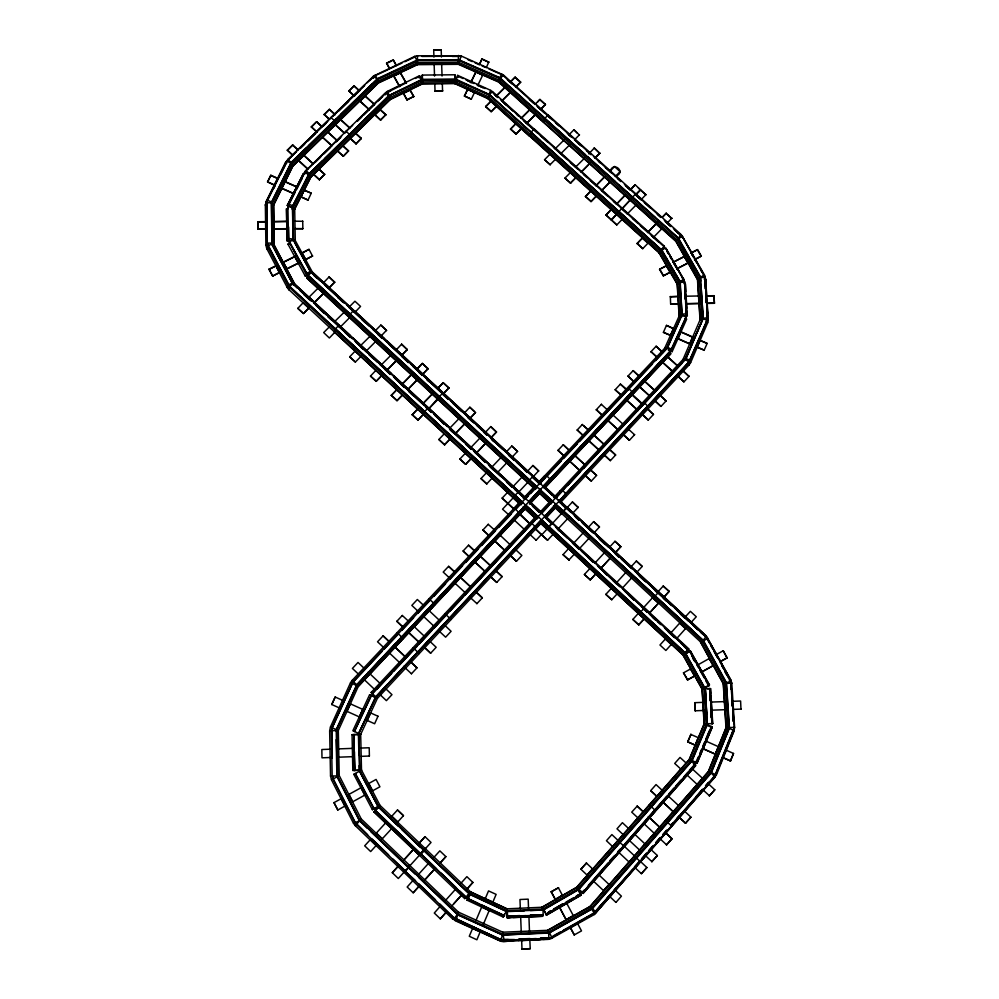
<?xml version="1.0" encoding="UTF-8"?>
<svg xmlns="http://www.w3.org/2000/svg" width="999" height="999" viewBox="0 0 999 999"><rect width="100%" height="100%" fill="white"/><g stroke="black" fill="none" stroke-linecap="round" stroke-linejoin="round"><path stroke-width="1.5" d="M322.44 160.876L309.066 173.938L389.011 95.517L385.714 92.52L304.907 171.528L310.814 177.26L294.755 209.003L292.02 209.053M389.46 95.892L387.312 91.396L419.543 75.724L421.653 80.207L389.335 95.667L420.129 80.669M309.066 173.938L310.814 177.26L390.272 99.563L389.335 95.667M388.861 67.47L386.588 63.087L393.244 59.878L396.278 65.622M402.347 395.192L397.003 400.674L391.308 395.392L396.703 389.697M397.003 400.674L402.397 394.98M407.08 99.987L403.534 93.319L410.202 90.097L413.761 96.428L407.08 99.987L402.522 91.858M407.242 349.638L401.598 344.218L407.242 349.638L401.885 355.107M390.272 99.563L422.365 83.916L422.427 79.783L454.97 79.733L422.427 79.783M414.81 57.318L414.722 56.381L417.432 55.769L461.188 55.994L503.359 74.925L548.089 115.16M417.395 56.481L417.432 55.769L417.532 60.727L376.948 79.72L291.196 163.112L271.603 202.56L271.99 243.594L271.303 202.735L266.646 202.797L267.32 243.669L288.798 285.302L288.636 286.725L335.464 330.607L335.452 329.233M378.246 83.129L417.482 64.673L417.52 60.477L459.39 60.315L499.8 78.109L498.626 82.068L676.036 241.059L697.677 279.345L700.199 319.543L682.966 359.578L685.876 359.066L703.171 317.844L700.399 276.76L678.321 237.899L500.174 78.646L459.29 60.539L417.52 60.477L377.285 79.171L378.246 83.129L292.807 166.284L273.626 205.157L274.188 245.317L294.68 284.216L350.374 335.676M552.072 523.101L292.645 282.892L288.449 284.927L290.022 286.9L288.936 289.922L287.237 287.512L288.636 286.725L268.144 247.752L267.595 243.669M418.581 77.235L419.343 77.972L419.543 75.724M422.29 75.762L422.327 75.075L454.882 74.775L454.97 79.733M422.427 80.032L422.327 75.075M433.703 50.012L441.196 49.95L433.703 50.012L433.941 57.055M403.571 627.722L396.815 621.278L402.659 626.785M435.04 91.221L442.594 90.834L435.04 91.221L434.79 83.654M534.378 488.686L306.855 278.172L307.817 275.299L350.424 314.335M423.251 414.548L417.907 420.067L412.2 414.772L417.594 409.053M681.568 317.133L679.095 316.009L677.172 284.166L659.028 252.834L660.277 251.348L530.531 134.353L529.333 136.101L487.749 98.589L454.795 83.616L454.957 79.483M422.302 76.011L422.365 83.916L454.795 83.616L456.131 80.919M397.115 632.667L403.309 638.498M417.008 369.081L422.377 363.411L428.047 368.656L421.615 375.424M417.907 420.067L423.301 414.348L424.7 411.551L427.934 408.204L427.922 409.315L428.983 408.479L442.594 393.082L442.532 394.243L448.214 399.5M454.882 74.775L454.795 83.616M455.744 79.895L488.911 94.68L455.744 79.895L457.704 75.375L490.771 90.397L490.484 92.595L491.033 91.833L488.399 97.24M310.14 273.701L305.282 276.136L306.618 275.037L289.223 241.858L306.818 273.576L289.111 241.321L293.269 239.261L310.639 271.129L310.477 271.753L293.269 239.261M498.626 82.068L458.354 64.323L458.441 55.432L458.379 56.144L421.953 56.444M458.154 76.473L457.53 77.622L457.704 75.375M372.465 693.543L685.626 359.016L703.109 318.294L700.012 319.805L697.477 279.633L675.861 241.371L498.688 81.668L458.391 63.911L417.507 64.261L416.808 60.19L414.722 56.381L373.626 76.024L287.774 159.44L267.257 200.125L266.895 204.795L265.347 204.945L265.884 245.13L267.432 244.992M461.113 56.706L461.188 55.994L458.391 63.911M402.335 615.484L408.179 620.916M474.562 92.345L471.316 99.188L464.435 96.154L467.52 89.423L474.4 92.457M471.316 99.188L464.473 95.842M483.354 59.815L488.823 62.225L482.03 58.879L479.383 64.685M306.618 275.037L306.818 273.576M466.371 897.889L465.921 897.427C460.814 902.771 474.45 887.549 469.58 893.331L466.371 897.889L421.041 854.033L436.551 868.868M437.837 388.336L443.206 382.654L448.901 387.912L443.531 393.606M378.721 807.03L423.913 850.311L378.721 807.03L374.051 811.937L419.081 855.007L420.679 853.708L375.512 810.514L420.517 854.058L375.312 810.726M496.59 106.269L491.146 111.701L485.626 106.718L490.796 101.336M487.749 98.589L488.911 94.68M355.169 311.825L312.575 272.49L295.217 240.459L293.619 240.372L292.894 239.048L292.545 206.606L287.887 206.668L288.062 208.654L286.501 208.791L287 240.584L288.561 240.447L288.773 239.111L288.574 226.973M488.798 94.905L490.771 90.397M542.744 142.857L661.301 249.738L489.373 94.53L492.445 91.483L534.203 129.121M378.334 806.618L359.752 771.116L378.334 806.618L373.963 809.053L355.294 773.538L353.821 774.35L372.365 809.689L374.238 808.828L355.294 773.538M708.291 771.615L711.425 772.614L729.432 727.559L726.398 682.554L703.558 640.796L563.586 511.226L561.663 513.461L700.711 642.057L723.438 683.653L726.211 727.684L729.183 728.521L729.332 727.572L725.986 727.697L708.291 771.615L590.009 906.468L547.802 930.181L549.438 932.891L591.908 909.015L549.3 932.629L502.547 935.014L457.392 914.547L418.556 877.334M730.257 683.403L731.792 683.353L730.494 679.72L706.018 635.963L567.27 507.455L706.231 635.888L730.719 679.67L731.792 683.353L734.602 727.372L734.003 731.168L716.333 775.137L594.305 914.522L714.635 777.534L733.766 731.168L734.377 727.384L730.531 680.294L707.692 638.561L566.77 507.817L552.734 523.064L688.673 648.726L687.674 649.887L684.265 646.728M492.445 91.483L492.157 92.345M493.156 93.219L498.126 97.39M491.146 111.701L496.303 106.306M438.873 439.51L444.592 444.817L438.873 439.51L444.268 433.778M707.829 316.558L707.442 323.089L708.229 319.38L705.656 279.196L704.37 274.762L681.33 234.753L548.139 114.96L545.042 118.219L499.812 77.647L458.603 59.678L416.808 60.19L377.397 78.696L291.096 162.5L271.353 202.46L272.09 204.071L272.677 245.567L293.494 284.927L294.618 283.928L274.113 245.005L273.551 204.82L292.744 165.921L378.234 82.717L417.507 64.261M503.059 75.787L503.359 74.925L500.174 78.646L678.009 238.424L700.074 277.26L702.846 318.294L707.729 317.757L705.157 277.422L700.624 277.497L700.761 281.094M293.119 239.922L293.793 241.046L295.279 240.771L294.693 208.679L310.764 176.898L390.272 99.163L422.39 83.516L454.845 83.217L455.856 79.67M510.714 81.793L515.147 77.135L520.641 82.08L516.221 86.738M522.539 127.597L516.008 134.141L510.477 129.146L515.634 123.739M367.644 834.777L355.294 822.427L333.254 778.92L332.542 776.048L330.532 776.023L329.658 730.843L330.444 726.997L350.449 682.879L352.06 680.481L353.509 681.78L381.88 651.61M329.695 730.856L331.306 730.781L331.943 727.672L353.259 681.518L356.83 684.939L336.213 730.556L337.337 776.735L337.187 775.873L332.18 776.098L331.293 730.731L336.276 730.569L336.451 729.732L331.918 727.709L351.998 683.403L356.481 685.464L336.188 729.607L338.349 730.531M332.18 757.929L332.242 727.846L352.297 683.578L350.474 682.916M374.051 811.937L379.058 806.455M516.008 134.141L521.166 128.734M286.9 160.552L266.196 201.873L265.422 205.282L266.121 201.536L285.364 162.662L295.716 151.985M273.626 205.157L271.94 204.72L271.478 201.985L267.257 200.125M537.687 101.91L539.935 99.413L545.454 104.383L541.021 109.053M534.053 129.758L534.253 128.921L664.435 246.241L663.548 247.914L664.347 247.265L659.028 252.834L529.383 135.901M372.365 809.689L377.497 806.792M470.167 418.206L475.536 412.5L469.817 407.23L474.35 411.613M459.89 459.003L465.634 464.335L459.89 459.003L466.271 452.335M547.927 115.809L548.139 114.96M668.343 350.125L672.227 351.573L670.866 350.824L671.191 349.6L686.238 316.72L682.042 314.81L667.457 347.902L666.296 348.738L664.797 348.176L538.174 482.717M413.074 647.702L419.293 653.496M683.878 283.666L684.777 281.98L679.919 282.542L682.13 314.485L679.095 316.009L687.312 315.584L685.351 283.741L685.639 291.608M544.567 159.69L550.124 164.698L544.567 159.69L549.987 154.196M685.676 317.058L685.326 318.369L686.688 319.118L672.052 351.81M620.854 394.967L615.147 389.747L620.404 384.103L627.497 390.097C628.771 387.45 633.141 391.758 631.231 393.494L643.131 404.358C644.467 401.823 648.875 406.069 646.865 407.767L653.421 414.523L646.565 408.266M428.983 598.801L435.189 604.507M454.845 83.217L487.812 98.189L489.448 95.03L661.126 249.925M687.312 315.584L685.838 315.522L685.789 308.329M543.144 487.225L670.341 351.348L543.419 486.401M500.349 78.471L498.688 81.668M579.408 135.027L573.95 129.745L577.185 133.029M564.959 178.097L570.541 183.129L564.959 178.097L570.379 172.59M496.466 432.043L490.784 426.598L496.466 432.043L491.146 437.612M403.521 666.333L411.451 673.763M449.026 577.509L443.206 572.065L448.651 566.296L454.47 571.728M599.762 153.334L594.305 148.039L599.762 153.334L595.429 157.742M480.969 478.558L486.725 483.903L480.969 478.558L487.337 471.853M359.628 820.903L361.238 818.968L339.273 775.661L337.138 776.835L359.19 820.316L367.357 828.308M468.356 893.094L424.038 850.723L425.424 848.738M423.676 850.411L425.062 848.426L420.055 853.833M487.812 98.189L529.42 135.727L531.218 132.455L540.434 140.772M596.415 196.066L591.008 201.611L585.426 196.566L590.584 191.109M355.032 822.564L356.356 824.5L359.827 820.691L354.995 822.664L332.967 779.058L332.192 775.973M359.44 820.179L337.4 776.698L331.481 779.844L353.446 823.226L355.182 825.574L356.593 824.187M585.402 154.758L545.104 118.494L544.343 120.617L499.338 80.22L459.028 62.462L417.47 62.662L377.11 81.556L291.596 164.76L272.09 204.071L273.551 204.82M683.403 279.857L683.029 280.856L684.303 280.269L666.133 248.938L683.628 279.745L681.88 277.235M591.008 201.611L596.178 196.141M411.113 662.287L416.97 667.869L411.326 662.537M356.356 824.5L354.932 822.439L353.471 823.176M415.222 874.137L408.566 867.769L410.002 865.721M468.693 556.268L463.086 551.036L468.543 545.192L474.338 550.611M610.289 171.091C613.324 160.714 626.46 172.278 615.859 176.111M407.629 867.532L409.627 865.321L408.204 867.444L370.666 831.48M355.182 825.574L452.684 919.018L454.383 917.894L500.799 939.709L503.833 940.296L548.876 938.236L551.835 937.387L596.053 912.075L714.822 776.423L733.728 730.369L729.295 728.396L710.851 773.026L591.67 908.815L594.268 913.523L551.835 937.387L549.475 932.841L548.488 933.166L547.902 930.306L590.147 906.58L708.503 771.64L726.211 727.684M715.933 772.951L733.079 730.269L733.728 730.369M706.243 785.763L715.621 774.487L733.341 730.381M730.356 760.938L733.528 753.458L730.531 760.951L723.251 757.754M543.144 521.041L377.397 698.351L360.689 734.39L361.501 770.104L380.045 805.406L470.704 892.02L470.054 894.555L506.318 911.413L506.855 908.828L542.257 907.254L576.735 887.412L689.273 759.715L704.32 723.888L702.21 688.985L683.129 654.919L547.215 528.946L549.088 526.81L685.539 653.209L688.698 649.687L552.272 523.351L541.72 534.877L547.527 540.272L553.858 533.478M468.543 545.192L474.1 550.524M687.737 741.857L690.933 734.39L687.737 741.857L696.253 745.679M622.202 219.343L616.808 224.925L605.931 215.072L611.101 209.603M511.813 446.016L517.494 451.461L511.813 446.016L506.443 451.748M542.282 910.151L542.157 907.142L576.61 887.312L689.073 759.702L704.12 723.9L702.01 689.01L682.929 654.969L547.215 528.946M691.183 761.675L689.073 759.702L690.846 760.414L705.893 724.575L706.955 724.612L691.882 760.551L696.64 762.624L711.713 726.623L706.955 724.612M707.317 724.6L692.132 760.676L690.846 760.414M698.451 756.73L695.629 762.624L697.065 763.311L712.075 727.459L710.651 726.773L711.713 726.623M699.65 753.845L701.46 749.537M702.659 746.653L704.47 742.344M705.681 739.472L709.29 730.843M711.363 726.648L696.64 762.624M689.073 759.702L696.852 763.298L712.075 727.459M472.889 927.759L469.28 936.263L476.885 939.784L480.444 931.168M483.454 924.075L489.46 909.889M475.899 920.666L481.918 906.493M484.927 899.412L488.536 890.908L496.128 894.38L492.819 902.184L485.277 898.8M611.201 219.855L616.371 214.385M611.538 220.13L621.69 208.504M706.83 313.561L706.693 320.804L688.748 362.55L690.184 360.427L707.28 320.467L703.046 318.594L685.314 359.428L689.073 362.137L559.228 501.011M502.672 934.739L500.799 939.709L456.206 919.13L455.119 920.653L499.562 940.683L503.421 941.42L548.289 939.372L552.047 938.286L551.51 936.9M518.806 940.571C517.132 938.723 497.402 944.679 500.274 939.122L503.833 940.296L503.071 932.329L458.616 912.224L456.168 919.604L454.258 918.318L356.343 824.337M704.095 350.374L707.142 343.406L700.112 340.284L697.215 347.065L704.258 350.187L697.077 347.265M663.398 332.342L666.458 325.387L673.501 328.496L670.579 335.264L663.398 332.342L670.416 335.452M504.383 914.21L503.259 917.082L506.318 911.413M622.19 208.816L635.714 193.719L635.451 194.293M444.892 613.736L451.123 619.467M616.808 224.925L606.043 214.822M503.259 917.082L467.02 900.149L470.654 891.92L506.768 908.715L507.305 911.612L524.3 910.851M504.532 916.033L468.194 899.137L470.167 894.28L506.568 911.338M638.411 188.074L645.903 194.83L635.177 184.778L630.744 189.498M666.296 348.738L680.769 316.296L681.967 315.372L680.232 282.055M681.73 315.259L667.207 347.789L353.259 681.518M670.866 350.824L686.238 316.72M488.474 535.252L482.929 529.945L488.723 535.339M529.47 135.527L659.19 252.522L677.359 283.878L679.283 315.746L664.622 348.426L666.021 349.138L667.507 347.365L671.74 349.288L671.191 349.6M367.195 720.429L370.579 712.911M377.997 716.233L374.625 723.763L366.333 720.042M337.138 776.835L336.9 775.886L339.235 775.686L338.311 730.531L358.279 686.388L526.286 507.542M359.353 716.907L362.737 709.39L350.374 703.845L347.003 711.363M339.161 707.841L331.743 704.507L335.164 697.002L343.469 700.749M331.78 704.532L335.189 697.027M640.309 189.798L635.426 194.718L641.021 199.75L646.028 194.555M640.646 190.072L635.751 194.992M488.249 524.35L494.093 529.62M354.458 731.518L371.216 695.304L375.661 697.402L358.891 733.578M370.854 696.865L354.358 731.455M359.278 732.067L375.399 697.29L377.397 698.351L375.799 696.703L387.35 684.352M358.641 733.453L375.886 697.614M467.082 900.261L468.231 898.688L477.997 903.221M371.503 695.479L369.605 694.717L352.859 730.756L360.701 734.39L352.06 734.702L352.822 770.441L354.882 770.454L354.47 751.748M513.461 508.703L502.11 498.164L508.466 491.433M499.8 78.109L501.623 73.801L501.498 74.5L488.973 68.981M477.609 85.677L482.992 74.55M486.226 67.707L488.873 61.901M470.741 82.642L475.799 71.99L482.654 75.012M479.607 63.973L482.03 58.879M464.435 96.154L468.331 87.949M470.929 82.467L476.136 71.528M425 647.914L430.644 653.221L436.176 647.277L430.307 641.758M308.042 200.087L311.251 193.182L304.258 190.085L300.999 196.716L308.042 200.087L299.675 196.378M551.91 523.788L552.834 522.914M267.382 200.699L285.976 163.099M273.826 188.274L275.212 185.489M280.719 174.35L286.226 163.212M267.545 181.88L270.829 175.262L277.809 178.359L274.538 184.977L267.545 181.88L274.575 185.252M267.607 182.155L270.829 175.262M649.175 241.945L642.719 248.676L637.087 243.594L642.257 238.099L647.889 243.169M292.57 206.293L308.941 174.563L292.57 206.293L294.755 209.003L287.312 205.307L303.409 173.551L304.807 174.063M287.375 205.632L303.409 173.551M287.312 205.307L288.711 205.831L288.524 203.921L304.683 172.053L308.941 174.563M288.624 204.495L304.071 174.038M289.573 203.222L295.192 192.145M296.591 189.373L302.197 178.297M292.819 206.406L308.853 173.951M293.256 207.904L309.328 176.136L308.691 174.45M515.084 495.304L518.156 492.17M642.719 248.676L637.212 243.344M518.918 491.77L517.944 492.694M532.904 465.484L538.598 470.954L532.904 465.484L527.534 471.241M666.133 213.374L671.74 218.419L666.133 213.374L662.911 216.733M527.697 482.505L529.67 479.957M529.645 479.87L532.829 476.486L540.509 484.003M533.379 476.423L532.43 477.335L539.11 483.528M661.475 250.349L679.919 281.668L661.475 250.349L665.709 247.802L683.628 279.745M659.552 269.343L666.258 265.734L670.004 272.24L663.299 275.861L659.552 269.343L666.308 265.859M675.861 241.371L678.184 238.249L657.679 219.792M519.443 514.248L524.837 508.466M676.286 231.368L680.843 235.464L681.33 234.753L678.009 238.424L700.299 277.135L699.288 279.208L697.477 279.633M681.156 235.826L673.388 228.359M563.461 455.581L557.991 450.312L563.748 455.619M682.092 237.013L682.629 236.376L678.683 238.349L676.036 241.059M680.381 236.463L681.343 235.514L683.004 237.575L697.29 263.361M568.993 450.037L563.249 444.742L568.706 450M582.842 435.364L577.197 429.945L582.941 435.214M582.317 424.563L588.161 429.682M714.635 777.534L713.698 776.435L715.359 774.362M708.503 771.64L715.621 774.487M550.536 481.78L549.512 480.469C550.774 478.983 546.84 474.937 545.741 476.985L544.53 475.961L539.06 481.893M601.91 415.109L596.291 409.69L602.022 414.947M694.405 259.815L701.323 256.081L697.564 249.6L690.659 253.321M679.844 284.116L677.172 284.166L679.919 281.668M601.361 404.358L607.092 409.602M660.277 251.348L661.301 249.738M677.909 296.366L670.204 296.728L679.245 296.553M679.695 281.793L683.94 279.245M470.129 597.39L476.91 603.621M684.303 280.269L677.172 284.166M615.147 389.747L620.978 394.805M678.184 303.971L670.641 304.121L678.358 303.758M529.433 523.513L530.806 524.313C531.905 522.639 535.701 526.473 534.59 527.822L541.371 534.59L533.553 527.335M620.404 384.103L626.011 389.498M685.314 359.428L685.938 358.541L690.184 360.427L689.248 361.925L690.621 362.637L689.01 365.06L688.099 363.686L688.548 362.362L649.325 404.295M476.873 603.696L482.342 597.814L476.511 592.345M633.578 381.456L627.996 376.061L633.703 381.281M515.134 495.367L513.211 497.864L519.905 504.07L288.873 289.635M638.836 375.824L633.129 370.617L638.711 375.999M352.847 770.416L361.526 770.092L359.49 771.265L378.097 806.68L380.045 805.406L378.521 807.242L398.339 826.198M395.504 643.368L356.218 685.339L358.291 686.425L526.198 507.692M666.458 325.387L673.338 328.696M656.593 357.005L651.023 351.636L656.73 356.818M661.813 351.411L656.118 346.228L662.812 352.635M683.004 237.575L704.445 276.111L697.739 264.248M491.108 577.197L496.715 582.429L490.946 576.91M705.157 277.422L705.519 288.761M560.077 490.796L561.5 491.533C562.662 489.61 566.645 493.556 565.259 495.017L566.283 496.316M706.543 296.478L705.656 279.196L704.195 279.121M496.715 582.429L502.172 576.56L496.341 571.128M535.227 528.896L540.621 523.089M686.163 314.41L684.777 281.98M510.851 556.081L516.446 561.288L510.689 555.781M670.341 351.348L667.457 347.902M565.859 496.128L560.576 501.785M669.742 352.522L670.666 353.908L545.254 487.412M292.807 166.284L291.296 165.16L290.996 162.937L306.481 147.877M706.842 303.434L714.385 303.296L714.073 295.692L706.518 295.841M530.307 534.802L536.113 540.184M337.812 810.014L345.117 805.981L341.296 798.626L333.991 802.647L337.812 810.014L334.016 802.609M541.72 534.877L547.602 540.172M539.984 522.689L546.678 528.896L548.738 526.51L335.652 329.183M703.046 318.594L684.377 360.302L555.144 498.314M714.385 303.296L714.073 295.692M659.19 252.522L661.7 250.237M549.088 526.773L685.539 653.209M544.667 515.384L552.385 522.764L545.691 516.57M555.419 507.954L561.126 513.424L563.236 510.988L307.729 274.8L310.976 271.566L353.434 310.801M563.236 510.939L555.219 503.946M708.029 319.643L706.755 319.318L707.729 317.757L707.28 320.467L688.099 363.686L558.916 501.798M566.408 507.767L353.421 310.664L350.199 314.061M559.115 499.95L566.808 507.317L561.226 502.172M566.77 507.817L579.17 519.717M572.427 501.96L578.121 507.43L572.427 501.96L567.057 507.729M585.689 476.036L591.233 481.156L596.578 475.412L590.796 470.104M596.578 475.412L589.81 469.418M604.632 455.382L610.377 460.651L604.72 455.219M610.377 460.651L615.684 454.945L609.927 449.65M690.621 362.637L707.642 322.827L706.281 322.103L707.392 318.206L706.805 308.903M622.514 433.991L629.395 440.284L623.751 434.852M707.142 343.406L699.974 340.497M634.552 434.74L627.684 428.459M641.433 413.761L648.289 420.03L642.669 414.622M654.133 400.187L660.976 406.431L655.381 401.036M660.501 395.567L666.096 400.961L660.389 395.754M677.085 375.636L683.928 381.855L678.346 376.473M683.428 371.041L688.998 376.411L682.167 370.204M705.244 637.05L706.018 635.963M714.248 776.186L711.213 773.064L592.382 908.628L591.808 909.078L590.009 906.468M596.403 910.376L603.596 902.172M606.68 898.65L609.752 895.129M613.861 890.446L615.908 888.099M634.39 866.995L639.522 861.138M641.533 858.84L646.565 853.096M648.576 850.798L652.597 846.215M655.619 842.769L659.64 838.173M662.649 834.727L666.67 830.132M671.665 826.61L670.691 825.536L672.739 823.201M676.835 818.531L678.883 816.183M696.291 796.303L702.434 789.297M705.506 785.788L708.578 782.279M593.893 913.061L632.817 869.167M634.827 866.87L640.359 861.463L634.14 856.168M641.882 858.828L645.916 854.22M648.938 850.761L652.971 846.165M655.993 842.706L660.027 838.099M663.049 834.64L666.071 831.193M677.285 818.393L696.79 796.116M698.838 793.78L701.922 790.259M706.031 785.564L708.079 783.228M594.03 913.323L654.195 845.204M656.206 842.906L661.251 837.15M663.261 834.839L667.295 830.244M670.691 825.536L703.159 789.285M615.958 902.409L621.415 896.165L615.359 890.434L609.902 896.677L615.834 902.322M641.321 873.638L646.865 867.519L641.445 873.713L634.565 867.269M672.015 838.76L666.508 844.854L672.015 838.76L665.996 833.104M685.414 823.201L690.908 817.145L685.576 823.251L679.819 817.956M657.367 855.531L651.835 861.638L657.367 855.531L650.486 849.125M714.809 789.797L709.352 795.828L714.809 789.797L708.803 784.19M646.728 611.95L643.306 608.791L644.155 607.729M587.012 874.999L592.494 868.793M691.895 761.088L578.908 889.385L578.009 888.611L690.571 760.863L691.558 761.063L578.696 889.185L582.554 892.806L695.504 764.447L691.558 761.063M584.19 890.084L581.955 892.357L583.141 893.493L695.616 765.634L694.467 764.497L695.504 764.447M588.311 885.401L607.904 863.148M609.702 860.813L614.085 856.118M617.931 851.46L620.267 849.088M624.375 844.43L666.758 796.265M668.768 793.968L673.801 788.248M675.811 785.963L680.856 780.244M683.878 776.81L687.899 772.227M689.31 770.354L694.954 764.223M615.322 855.144L582.554 892.806M617.394 852.796L689.123 771.278M691.133 768.993L695.154 764.422M580.856 894.205L546.241 914.172L580.856 894.205L578.446 889.734L543.793 909.752L542.157 907.142L546.49 915.159L580.968 895.266L576.61 887.312L583.004 893.381L655.282 811.225C654.969 809.59 651.785 807.017 648.925 805.256M657.342 808.89L695.616 765.634M580.881 869.217L586.463 863.074L580.881 869.217L588.773 876.685M613.199 847.102L606.443 840.721L611.875 834.577L618.618 840.946M637.849 817.819L631.718 812.137L637.237 806.081L643.231 811.712M656.293 795.891L650.699 790.646L656.043 784.577L662.762 790.871M680.843 769.055L674.712 763.448L680.019 757.442L686.151 763.024M445.991 912.512L440.334 918.83L445.392 913.061M453.534 903.97L460.664 896.028M466.77 889.21L472.889 882.404L467.32 888.735M451.973 905.843L461.363 895.366M683.853 653.933L688.673 648.726M685.214 653.309L682.929 654.969L690.371 650.873L709.465 684.902L708.603 685.751L705.656 680.506M687.674 649.887L688.698 649.687M672.127 643.506L665.871 650.474L659.964 645.004L666.233 638.049M676.81 638.411L686.725 627.272M690.896 622.627L696.278 616.758L690.396 611.326L685.014 617.182M440.372 906.143L434.29 913.036L440.334 918.83M445.467 900.474L455.656 889.122M459.74 884.59L466.87 876.647L472.927 882.479M670.404 633.416L679.795 622.976M639.11 612.524L632.842 619.43L638.711 624.887L643.943 619.118M650.212 612.187L658.578 602.959M663.811 597.19L669.18 591.346L663.186 586.013L669.043 591.42M638.711 624.887L644.105 619.018M663.96 597.115L669.18 591.346M413.286 880.169L407.167 887.012L413.186 892.781L418.856 886.513M418.394 874.525L428.608 863.248M433.716 857.617L439.847 850.848L445.866 856.63L440.247 862.861M418.281 887.062L413.186 892.781M423.376 881.418L433.591 870.117M438.686 864.472L445.866 856.63M424.85 879.882L434.278 869.455M334.378 331.818L335.452 330.482L522.29 503.621M350.187 315.659L349.138 317.27M349.113 317.008L350.412 314.198L537.312 487.387M543.281 121.791L544.393 120.417L677.447 240.272L699.288 279.208L701.822 319.418L701.71 320.08L700.199 319.543M417.869 844.567L425.025 836.687L431.031 842.457L398.301 878.508L392.295 872.676L397.989 866.495M403.996 859.889L413.424 849.512M419.405 842.944L425.025 836.687M405.631 869.729L403.633 872.027L405.194 870.766L393.044 859.128M643.306 607.904L652.722 597.539M657.954 591.77L663.324 585.938M415.534 880.656L405.369 871.453L408.566 867.769M424.038 850.723L469.755 894.105M658.029 592.981L652.909 598.089M420.879 854.37L424.275 850.636M392.295 872.751L398.426 865.933M402.522 861.425L413.773 849.063M617.082 593.93L611.688 599.787L605.831 594.355L611.226 588.498M616.321 582.892L625.761 572.577M631.006 566.845L636.375 561.026L642.22 566.421L636.85 572.24M376.823 844.779L370.666 851.56L364.685 845.816L370.379 839.597L376.361 845.329M380.919 840.296L391.833 828.433L385.864 822.714M395.829 824.063L403.459 815.671L397.502 809.977L390.322 817.806M622.664 587.824L632.654 576.835M375.974 833.466L386.226 822.277M595.629 574.05L590.234 579.882L584.39 574.475L589.797 568.643M594.904 563.061L605.419 551.648M609.627 547.09L614.997 541.283L620.829 546.653L615.571 552.36M359.228 821.153L361.238 818.968L458.666 912.337L457.992 914.947L502.797 934.964L548.663 933.078L548.876 938.236L540.934 938.361M590.234 579.882L595.491 574.175M600.749 568.468L610.202 558.179M615.459 552.472L620.829 546.653M601.223 567.969L610.014 558.416M563.024 554.645L568.943 559.952L563.024 554.645L569.343 547.827M573.563 543.294L583.041 533.066M588.311 527.385L593.681 521.59L599.487 526.96L594.118 532.754M568.843 560.052L574.25 554.233M579.845 548.176L589.909 537.3M411.438 673.801L416.983 667.832M516.446 561.288L521.865 555.456L516.058 550.049M536.038 540.297L541.446 534.477M546.678 528.896L551.923 523.051L545.029 517.07M561.126 513.424L566.421 507.529L558.391 500.549M629.395 440.284L634.677 434.59M648.289 420.03L653.558 414.36M660.976 406.431L666.233 400.786M683.928 381.855L689.148 376.236M558.528 528.434L567.569 518.756M572.839 513.086L578.221 507.305M376.361 697.364L371.166 692.444L535.939 516.483M539.997 512.237L550.761 500.674M553.746 497.564L683.154 359.328L684.377 360.302L685.514 359.615M371.166 692.444L372.352 693.531L537.162 517.532M541.396 513.011L551.972 501.71M376.873 689.248L391.596 673.538M393.693 671.291L416.845 646.565M418.981 644.293L431.743 630.644M433.878 628.371L445.579 615.871M449.825 611.326L462.562 597.727M464.685 595.466L537.912 517.257M542.157 512.724L548.526 505.919M555.956 497.989L564.447 488.923M567.632 485.514L580.394 471.89M583.578 468.481L651.585 395.854M653.708 393.581L666.433 379.995M669.605 376.598L682.329 363.012M389.46 682.105L428.471 640.396M430.594 638.124L444.43 623.339M446.565 621.053L459.303 607.442M461.426 605.169L540.996 520.104M548.414 512.162L555.844 504.233M559.028 500.824L561.151 498.563M563.274 496.291L631.268 423.601M633.391 421.328L647.202 406.556M689.073 362.137L375.999 696.902L541.196 520.292M545.442 515.759L556.043 504.42M376.186 697.177L541.995 519.905M545.167 516.508L555.744 505.194M545.791 517.594L556.356 506.306M546.216 517.794L556.88 506.343M560.064 502.947L689.198 364.822M593.581 521.703L599.487 526.96M421.041 854.033L419.418 855.244M397.602 641.133L412.462 625.324M414.597 623.064L427.385 609.452M430.581 606.056L460.339 574.388M463.536 570.991L476.286 557.43M478.409 555.169L492.22 540.471M494.343 538.211L525.162 505.432M529.408 500.911L540.034 489.61M543.219 486.213L647.177 375.599M650.312 372.265L670.142 351.173M670.641 350.936L356.83 684.939L526.423 504.483M528.546 502.222L541.296 488.661M526.198 505.269L357.068 685.239L336.788 729.844L337.737 776.498L359.715 819.854L408.491 866.707M529.383 501.885L541.033 489.485M530.469 502.472L534.403 498.289M544.917 487.087L550.199 481.468L544.83 487.225M520.504 513.124L525.786 507.492M531.081 501.86L534.253 498.489M529.47 504.158L541.108 491.758M544.293 488.374L670.841 353.658M531.493 502.06L541.021 491.92M725.986 727.697L723.226 683.691L700.499 642.12L703.021 640.222L703.458 640.771L563.586 511.226L601.398 546.241M363.861 668.006L358.004 662.449L352.41 668.431L358.266 673.95M388.948 641.346L383.092 635.826L377.547 641.783L383.391 647.252M396.803 621.341L402.335 615.421M482.879 530.044L488.299 524.238M513.274 497.739L502.534 509.19L508.379 514.448M518.469 492.295L527.996 482.18M533.291 476.56L538.673 470.816M557.904 450.462L563.249 444.742M577.11 430.094L582.417 424.413M596.178 409.865L601.473 404.195M627.872 376.248L633.129 370.617M650.886 351.835L656.118 346.228M521.216 500.736L352.06 680.481M523.339 498.489L535.002 486.101M518.956 503.259L513.661 508.891L515.709 509.353L522.09 502.584M525.299 496.515L533.766 487.512M383.991 649.375L397.652 634.852M401.898 630.332L413.623 617.869M417.894 613.336L429.62 600.874M433.866 596.353L445.566 583.928M449.812 579.408L462.562 565.846M465.759 562.462L478.509 548.901M481.693 545.516L495.516 530.819M498.701 527.435L511.463 513.873M525.274 499.188L528.459 495.804M530.581 493.543L536.962 486.763M539.085 484.515L545.466 477.734M547.589 475.474L561.426 460.764M563.561 458.504L577.397 443.793M579.52 441.521L652.497 363.961M655.631 360.627L667.107 348.426M566.92 507.167L565.884 508.266L561.426 504.145M552.484 522.627L551.448 523.738L544.842 517.27M512.699 486.95L523.301 475.724M486.725 483.903L492.12 478.134M497.34 472.714L506.893 462.649M512.187 457.055L517.569 451.323M491.583 467.395L502.197 456.218M661.413 249.4L664.435 246.241M465.671 464.198L471.029 458.578M476.685 452.659L485.576 443.344M491.208 437.45L496.515 431.88M465.634 464.335L472.015 457.654M477.322 452.085L486.9 442.058M653.209 237.625L662.075 228.496M666.882 223.376L671.877 218.157M470.529 447.889L480.094 437.874M485.414 432.317L490.784 426.598M449.525 428.434L460.189 417.357M464.448 412.937L469.817 407.23M647.589 232.555L655.956 223.838L661.575 228.896M662.262 217.282L666.271 213.112M637.087 243.594L642.469 237.999M647.851 232.405L657.529 222.327M444.617 444.667L449.987 439.085M455.656 433.191L464.56 423.913M470.204 418.044L475.536 412.5M444.592 444.817L449.925 439.273M455.244 433.728L464.835 423.751M621.703 208.866L630.107 200.2M448.901 387.912L442.532 394.243M428.583 409.041L438.199 399.113M627.31 213.923L636.213 204.857M423.276 403.196L432.217 393.993M437.874 388.161L443.206 382.654M616.445 204.096L624.837 195.442M630.157 189.96L635.177 184.778M412.2 414.772L418.606 408.166M423.951 402.659L433.566 392.744M605.931 215.072L611.326 209.515M616.72 203.958L625.349 195.067M408.091 389.135L417.033 379.957M422.702 374.138L428.047 368.656M601.523 190.659L609.939 182.03M615.272 176.561L620.292 171.403M407.704 389.697L418.406 378.721M601.81 190.522L610.451 181.656M402.397 383.866L411.351 374.7M417.02 368.881L422.377 363.411M595.941 185.614L604.358 176.998M609.69 171.541L614.722 166.383M391.308 395.392L396.665 389.91M402.023 384.428L412.724 373.464M585.426 196.566L590.821 191.034M596.228 185.489L604.882 176.636M382.592 374.787L376.161 381.343L381.556 375.649M387.262 369.842L396.216 360.701M401.898 354.907L407.255 349.45M570.629 182.854L575.699 177.685M581.068 172.215L589.497 163.624M594.83 158.179L599.862 153.047M386.875 370.404L396.528 360.577M570.541 183.129L575.948 177.61M582.442 170.991L590.022 163.262M376.161 381.343L370.479 376.074L375.874 370.392M381.581 364.585L391.933 354.245M396.228 349.875L401.598 344.218M575.499 167.195L584.465 158.254M588.786 153.846L594.305 148.039M361.813 355.532L355.369 362.063L349.712 356.805L355.107 351.136M360.826 345.354L370.13 336.151M375.499 330.507L380.869 325.075L386.513 330.494L380.869 325.075M555.107 148.814L564.098 139.922M573.95 129.745L568.906 134.853L571.128 136.851M366.109 351.173L376.848 340.297M381.143 335.939L386.513 330.294M550.124 164.698L555.544 159.203M560.664 153.821L569.642 144.917M574.45 139.848L579.495 134.728M335.402 328.921L338.649 325.512L313.624 302.859M534.253 128.921L531.143 132.193L489.373 94.53M338.511 326.149L352.422 338.673M353.696 312.138L353.459 311.126M533.916 129.745L558.99 151.86M541.271 483.466L354.807 311.126L353.708 312.275L353.421 310.664M329.108 327.135L323.688 332.58L329.358 338.012L334.752 332.367M340.122 327.197L349.8 317.457M355.182 312.05L360.552 306.418L354.932 301.223L349.55 306.631M526.56 123.327L535.027 114.835M540.397 109.453L545.454 104.383M526.885 123.239L535.589 114.51M334.84 321.391L344.18 312.25M521.028 118.344L529.507 109.865M534.877 104.483L539.935 99.413M510.477 129.146L515.921 123.701M521.366 118.257L530.069 109.54M501.71 100.924L510.189 92.482M515.571 87.125L520.641 82.08M502.047 100.849L510.764 92.17M303.421 313.561L297.802 308.354L303.184 302.722L308.803 307.929L303.421 313.561L308.803 308.179M308.591 297.602L318.306 287.924M323.701 282.555L329.058 276.948L334.665 282.13L329.295 287.737M334.665 282.13L329.27 287.5L323.664 282.317M314.198 302.797L323.913 293.119M522.789 502.834L289.722 286.601L292.994 283.354L311.351 300.749M290.022 286.9L267.869 245.816L272.053 243.806L292.907 284.028L297.465 288.261M384.403 338.736L312.537 272.19L311.413 273.177L310.976 271.566M496.191 95.966L504.682 87.525M510.064 82.18L515.147 77.135M485.626 106.718L491.083 101.299M496.54 95.879L505.269 87.213M677.359 283.878L678.958 283.753L679.919 282.542M324.638 174.226L319.33 179.72L324.638 174.226L319.093 169.156M348.526 150.837L343.256 156.306L348.526 150.837L342.994 145.779M361.288 138.349L356.031 143.806L361.288 138.349L355.769 133.317M380.631 119.793L385.864 114.673L380.357 109.665L375.124 114.785L380.631 120.105L373.826 113.911M380.631 120.105L385.864 114.673M306.069 170.792L341.621 136.089M352.635 125.337L344.93 132.467M357.08 121.141L384.615 94.281M315.047 162.537L320.629 157.093M323.963 153.834L330.657 147.303M336.226 141.858L340.696 137.512M357.28 121.316L361.675 117.02M363.886 114.873L374.538 104.383L365.384 96.054L360.139 101.161L369.305 109.49M378.196 100.899L382.605 96.603M309.265 174.113L389.011 95.517M324.675 158.691L361.301 122.914M364.61 119.68L389.011 96.204M309.615 175.737L389.16 98.002L388.823 96.029M308.691 145.729L336.313 118.869M340.684 114.61L372.377 83.791M291.958 154.608L287.337 150.125L292.682 144.942L298.202 149.987M317.07 132.355L311.338 126.848L316.646 121.703L322.14 126.723M328.746 118.893L324.163 114.435L329.445 109.303L334.94 114.323M287.387 150.412L292.682 144.942M311.376 127.148L316.646 121.703M324.2 114.735L329.445 109.303M354.533 96.354L348.851 90.872L354.096 85.789L359.578 90.772M348.863 91.196L354.096 85.789M297.927 149.838L364.598 85.065M366.833 82.892L375.324 75.574L387.187 70.055M288.062 159.84L296.728 151.461M300.037 148.239L327.697 121.366M333.304 115.884L364.61 85.464M370.204 80.032L373.626 76.024L376.935 79.021L377.11 81.556L378.234 82.717M300.237 148.414L304.658 144.118M307.979 140.896L315.721 133.367M323.464 125.849L325.674 123.701M338.861 110.889L348.701 101.324M359.628 90.709L354.333 95.867L348.851 90.872M353.821 774.35L361.526 770.092L359.24 770.279L359.141 765.609M338.998 327.073L340.122 326.186M614.997 541.283L620.704 546.753M359.19 820.316L361.226 819.03M354.558 770.491L359.528 770.266L358.678 734.427L353.758 734.602L354.595 770.454M584.39 574.475L590.334 579.807M593.556 913.036L595.604 911.675M636.375 561.026L642.22 566.421M331.481 779.844L330.532 776.023M605.831 594.355L611.8 599.712M290.422 243.194L287.987 244.393L289.31 243.269M548.364 912.149L551.023 910.613M553.671 909.09L562.949 903.733M576.223 896.091L578.871 894.555M548.576 912.174L551.236 910.638M553.896 909.115L563.199 903.745M565.859 902.209L573.851 897.601M576.51 896.078L579.17 894.542M546.378 915.034L580.831 895.166M574.238 934.927L581.505 930.893L577.509 923.413L570.342 927.547L574.338 935.039L570.641 928.183M543.119 908.815L577.597 888.96L578.234 889.572L543.656 909.49L546.241 914.172M573.276 915.509L566.108 919.629L559.477 907.192L566.633 903.084M690.371 650.873L689.048 651.623L690.022 651.385L709.203 685.564L704.72 687.936L685.576 653.783L690.022 651.385M551.198 891.782L558.453 887.774L551.198 891.782L556.243 901.223M562.425 895.204L555.257 899.3L551.286 891.87M265.884 245.13L266.82 248.851L268.144 247.752L268.244 246.229L267.183 243.132L271.865 243.057L272.053 243.806M729.395 680.419L730.494 679.72M705.806 697.889L705.244 688.748L702.01 689.01L709.465 684.902M552.834 936.15L560.789 931.68M563.436 930.194L592.569 913.81M543.543 939.447L551.935 938.161L594.305 914.522M683.516 672.839L690.534 668.98L694.48 676.061L687.612 679.894L683.516 672.839L687.612 679.894M709.415 658.416L697.777 664.947L701.723 672.015L713.124 665.659L709.178 658.591M716.233 654.62L723.214 650.774L727.172 657.817L720.354 661.625L717.057 655.744M687.462 679.919L695.366 675.511M701.96 671.827L712.499 665.946M720.404 661.538L727.172 657.817M697.677 279.345L704.37 274.762L703.796 275.374M658.453 591.995L657.617 593.031L655.332 590.921M348.951 794.392L361.163 787.662L364.972 795.029L352.772 801.735L349.013 794.367M366.583 784.677L376.086 779.445L379.92 786.787L370.417 792.007M683.129 654.919L685.826 653.646L704.72 687.936M723.226 683.691L726.535 683.403L726.261 682.479L729.183 728.521M702.01 689.01L704.969 687.799M700.711 642.057L703.458 640.771M723.438 683.653L726.261 682.479M659.028 252.834L661.8 251.398M676.96 268.656L687.874 263.024L684.115 256.531L673.201 262.15M701.323 256.081L694.792 259.453L696.315 262.15M663.299 275.861L670.067 272.377M676.822 268.881L688.998 262.6M691.033 252.959L697.564 249.6M673.076 262.375L685.239 256.106M638.586 613.861L644.155 608.441L643.306 608.791M310.639 271.129L306.568 273.701M632.842 619.43L638.836 624.825M272.64 276.049L269.006 269.193L275.949 265.759L279.52 272.377L272.64 276.049L280.906 271.94M312.612 256.206L309.003 249.375L302.11 252.797L305.682 259.39L312.575 255.969L305.719 259.628M269.068 269.43L274.588 266.696M284.228 261.925L296.628 255.769M302.148 253.047L309.003 249.375M286.426 269.206L300.212 262.362M390.684 90.809L386.501 92.845L406.044 82.942M415.309 78.459L419.505 76.411M389.46 95.205L421.69 79.52M389.548 97.727L421.665 82.08L421.653 80.207M407.093 99.675L413.761 96.428M525.699 497.814L294.618 283.928L293.182 284.515L292.645 282.892M386.588 63.412L391.908 60.852M387.974 69.63L402.035 63.037M404.845 61.713L414.685 57.093M733.079 730.269L733.766 731.168M703.371 276.398L704.645 275.824M310.477 271.753L311.114 272.789L312.575 272.49M274.113 245.005L272.677 245.567L271.716 243.594L272.502 244.917L274.188 245.317M707.767 638.186L707.105 638.811M709.44 688.598L710.576 688.686L712.724 723.576L706.917 723.788M723.214 650.774L726.997 657.854M709.203 685.564L689.697 651.485M726.635 683.353L731.38 683.191L719.854 661.538M705.319 688.698L707.105 723.763L705.319 688.698L710.077 688.536L711.862 723.588M707.579 688.823L710.576 688.686M694.742 702.684L695.217 710.776L694.742 702.684L702.809 702.372M702.21 688.985L705.244 688.748M740.958 709.115L740.609 701.023L732.717 701.298M711.588 723.601L712.724 723.576M542.607 914.584L542.644 916.283L507.192 917.869L507.48 916.145M707.005 717.669L707.379 723.763L704.12 723.9L711.862 727.472M507.155 916.17L519.842 915.596M530.282 915.134L543.206 915.059L507.492 916.445M509.028 916.37L526.036 915.621M530.669 915.409L543.031 914.859M470.704 892.02L506.855 908.828L507.117 917.744L510.202 917.606M513.274 917.469L542.644 916.283M547.902 930.306L502.997 932.204L502.547 935.014L503.521 935.201M508.341 939.547L503.384 939.722L503.346 941.283M518.856 939.01L530.069 938.561M540.521 938.024L548.688 937.711L548.176 939.235M514.56 939.572L500.674 939.485L455.819 919.105M519.218 939.36L536.288 938.573M521.89 940.434L540.447 939.584M530.244 948.675L521.928 948.938L530.244 948.675L529.795 939.297M520.329 908.778L519.967 899.512L528.171 899.15L528.546 908.416M506.943 910.601L542.37 909.028L542.832 910.027L530.469 910.576M507.629 916.645L507.292 911.313L542.994 909.927L543.206 915.059M729.432 727.559L734.602 727.372L733.815 727.409M695.217 710.776L704.37 710.439M711.688 710.164L725.711 709.677M733.241 709.39L741.133 709.103M352.035 734.702L354.096 734.602L354.158 737.724M330.032 749.213L321.84 749.525L321.99 757.816L331.193 757.467M338.661 748.888L352.41 748.376M360.04 748.101L369.205 747.751L369.393 756.043M337.312 757.242L352.585 756.668M361.201 756.343L369.393 756.031M711.188 702.072L725.199 701.585M338.311 730.531L335.989 730.581M358.891 754.695L358.429 734.44L360.689 734.39L359.165 733.691M405.557 871.078L403.983 872.252M685.926 296.216L698.526 295.979M706.368 296.054L713.91 295.916M686.375 303.609L698.988 303.371M706.992 303.221L714.547 303.072M700.811 303.546L685.726 303.833L686.425 314.398M682.18 314.036L686.738 313.948M265.746 229.258L257.954 229.121L257.867 221.741L265.634 221.616M273.838 221.491L286.763 221.303M294.955 221.179L302.734 221.316M257.867 221.741L265.659 221.878M273.376 221.766L287.287 221.553M257.954 229.121L265.722 228.996M273.938 228.871L286.875 228.671M295.08 228.546L302.872 228.684L293.594 228.833M271.94 229.158L287.4 228.921M288.773 239.111L288.386 238.574L292.894 239.048M287 240.584L292.545 240.821M452.31 56.444L458.379 56.394M417.482 64.673L458.354 64.323M422.465 79.333L455.032 79.033M422.352 81.918L454.807 81.618M292.37 207.168L293.094 208.579L294.693 208.679M353.808 734.615L354.483 770.379M545.916 913.71L546.49 915.159M650.699 790.646L656.83 796.29M330.482 727.01L331.943 727.672M665.297 820.641L671.328 825.636M286.763 163.149L285.427 163.012M267.52 202.048L266.196 201.873M679.283 315.746L680.769 316.296M704.32 723.888L705.893 724.575M617.707 840.671L623.364 845.566M468.081 59.778L472.252 61.613M475.037 62.85L479.22 64.685M482.005 65.909L484.79 67.145M680.344 331.793L692.969 337.387M290.759 162.949L286.563 161.101L286.913 161.826M290.622 163.461L291.096 162.5L287.774 159.44L288.074 160.24M677.434 338.561L690.059 344.156M285.214 181.643L296.853 186.801L293.594 193.431L281.943 188.262M270.891 175.549L276.461 178.022M283.429 181.106L297.352 187.275M304.32 190.359L311.251 193.182M280.157 187.725L294.093 193.906M690.771 734.402L698.289 737.687L695.254 745.167L687.886 741.857M726.161 750.162L733.528 753.458M723.151 757.642L730.531 760.951M703.358 748.85L716.146 754.582M369.717 712.524L377.997 716.246M345.604 710.739L359.415 716.945M624.088 846.69L623.076 845.629M481.755 907.08L489.31 910.476M499.488 940.546L452.684 919.018M457.629 76.074L463.136 78.571M465.884 79.82L474.15 83.566M476.898 84.828L485.164 88.574M467.769 80.832L471.878 82.705M478.746 85.827L482.854 87.7M455.819 79.208L488.911 94.231M455.494 81.768L488.461 96.741M305.007 172.765L304.683 172.053M288.524 203.921L292.719 205.844M369.618 694.742L376.099 697.752M470.029 893.643L506.193 910.451M480.794 904.52L504.52 915.559M467.794 898.713L504.395 915.833M309.328 176.136L310.764 176.898M501.873 74.9L504.083 76.324M458.191 914.872L408.766 867.544M453.858 917.769L456.093 919.405M373.539 78.322L372.427 77.447L374.563 75.986M385.577 94.755L384.465 94.281M576.61 887.312L578.009 888.611M304.907 171.528L306.006 172.427L305.844 170.454L309.178 173.514M595.816 911.875L590.147 906.58M596.428 912.562L595.379 911.55M689.273 759.715L690.571 760.863M614.61 166.671L620.179 171.678M515.084 77.46L520.579 82.393M539.86 99.725L545.379 104.683M547.976 115.609L572.789 137.874M574.45 139.423L591.158 154.395M593.443 156.456L620.991 181.231M624.437 184.328L660.901 217.12M664.298 220.192L671.116 226.311M503.234 75.612L528.071 97.902M528.446 98.289L534.178 103.446M536.463 105.507L550.099 117.87M567.37 133.391L570.816 136.501M575.424 140.647L581.181 145.817M598.438 161.351L600.749 163.424M605.344 167.557L611.101 172.74M628.371 188.262L630.669 190.334M636.413 195.504L640.971 199.6M644.392 202.672L650.087 207.804M668.306 224.188L670.591 226.236M507.43 79.808L512 83.916M529.408 99.5L533.99 103.621M537.437 106.718L544.305 112.899M548.588 116.583L552.035 119.68M555.469 122.777L558.916 125.874M578.409 143.406L580.706 145.467M586.438 150.624L591.033 154.758M617.407 178.484L620.841 181.581M625.436 185.702L628.87 188.799M657.317 214.385L660.726 217.445M665.272 221.528L670.941 226.636M674.35 229.695L677.747 232.767M587.712 156.831L615.334 181.693M618.793 184.803L655.394 217.745M559.452 152.41L630.869 216.771M631.343 217.058L664.148 246.765M500.449 99.475L534.815 130.307M495.467 95.305L497.777 97.378M503.546 102.585L512.787 110.914M525.486 122.353L528.946 125.474M532.405 128.596L537.375 132.855M540.509 135.664L547.402 141.87M553.508 147.402L566.92 159.465M570.367 162.575L577.26 168.781M583.478 174.413L586.937 177.522M590.397 180.644L596.778 186.376M601.373 190.509L607.117 195.692M613.448 201.411L616.907 204.533M621.515 208.691L627.759 214.298M632.33 218.419L638.049 223.564M640.334 225.624L647.901 232.467M651.348 235.577L658.229 241.77M494.468 94.43L497.952 97.565M501.423 100.699L506.056 104.87M516.495 114.273L518.806 116.359M523.439 120.542L531.555 127.847M488.873 97.015L530.494 134.54M585.514 196.291L591.108 201.348M485.676 106.418L491.196 111.389M510.539 128.846L516.071 133.854M385.901 93.382L385.714 92.52M667.856 356.893L677.372 365.547M667.369 356.768L676.473 365.035M662.774 362.312L672.29 370.966M662.287 362.187L672.527 371.503M354.108 86.101L358.641 90.235M365.447 96.416L374.525 104.67M380.194 109.828L385.864 114.985M359.078 100.487L369.293 109.778M644.892 381.343L654.432 390.035M643.269 380.157L654.682 390.559M639.76 386.8L649.313 395.504M638.149 385.614L649.562 396.029M340.771 119.63L349.937 127.997M329.483 109.615L335.164 114.798M339.71 118.943L348.801 127.248M355.619 133.466L361.301 138.649M331.206 118.319L330.956 117.495L334.265 120.517L335.776 124.463M631.718 394.717L641.995 404.096M324.163 114.435L329.658 119.455M335.489 124.775L344.667 133.154M350.499 138.474L356.019 143.519M334.428 124.088L344.667 133.429M350.349 138.624L356.031 143.806M627.047 400.337L636.6 409.066M625.424 399.15L637.999 410.626M327.972 132.055L337.163 140.447M316.683 122.003L321.228 126.161M328.059 132.405L337.163 140.722M342.857 145.916L348.539 151.124M311.338 126.848L316.845 131.88M322.677 137.213L331.855 145.617M337.699 150.961L343.231 156.019M322.764 137.562L331.868 145.891M337.562 151.099L343.256 156.306M612.812 414.835L623.114 424.263M608.091 420.517L617.669 429.283M606.493 419.305L617.944 429.795M304.046 155.345L313.249 163.786M292.732 145.23L297.29 149.413M302.997 154.645L312.125 163.012M318.956 169.281L324.663 174.513M287.337 150.125L292.857 155.182M298.701 160.552L307.904 168.993M313.761 174.363L319.305 179.445M297.652 159.84L306.78 168.207M313.624 174.488L319.33 179.72M594.243 435.264L603.833 444.056M583.466 425.624L588.049 429.832M592.644 434.041L604.108 444.555M609.84 449.825L615.571 455.082M291.196 163.112L292.744 165.921M589.035 440.809L598.626 449.612M587.424 439.585L598.901 450.112M575.087 455.644L584.69 464.485M575.374 456.131L585.364 465.334M569.842 461.226L579.457 470.079M585.564 475.699L591.346 481.019M569.018 460.689L580.132 470.929M334.69 282.355L329.058 276.948M422.352 363.599L428.034 368.843M443.181 382.829L448.876 388.087M543.506 485.526L556.88 497.889M386.675 340.846L538.948 481.568M544.517 486.725L555.656 497.015M547.477 490.272L555.269 497.477M311.064 272.065L344.305 302.797M346.603 304.907L408.279 361.788M410.564 363.898L448.239 398.726M450.524 400.836L487.037 434.59M490.459 437.749L528.109 472.552M542.744 486.076L556.156 498.476M581.468 521.84L594.068 533.491M596.353 535.601L631.868 568.431M635.302 571.603L671.865 605.394M675.274 608.541L698.014 629.557M700.287 631.668L707.692 638.561L703.221 640.908L726.023 682.617C735.276 681.618 725.861 676.011 724.762 671.078M353.271 311.313L361.263 318.706M364.697 321.865L369.255 326.099M372.689 329.258L381.818 337.699M388.673 344.043L401.236 355.644M404.657 358.816L408.091 361.975M412.649 366.208L421.79 374.65M427.497 379.92L441.208 392.595M443.481 394.705L448.052 398.926M452.609 403.134L461.738 411.576M468.593 417.907L474.3 423.176M476.573 425.287L482.28 430.557M484.565 432.667L486.85 434.777M492.557 440.059L502.822 449.55M508.528 454.82L514.235 460.089M516.508 462.2L526.785 471.69M532.492 476.973L540.322 484.203M542.557 486.276L552.622 495.579M560.451 502.809L566.033 507.979M566.383 508.279L570.966 512.512M574.413 515.684L578.995 519.917M582.429 523.101L592.732 532.629M598.463 537.924L608.778 547.452M613.361 551.685L619.08 556.98M621.378 559.103L631.68 568.631M637.412 573.926L646.578 582.392M652.31 587.687L671.678 605.594M677.359 610.851L688.736 621.353M693.281 625.561L697.826 629.77M701.236 632.916L706.318 636.8L702.834 640.421L683.691 622.34M310.876 272.252L320.042 280.731M324.625 284.965L338.386 297.69M340.671 299.8L344.118 302.984M348.701 307.217L353.284 311.463M575.374 517.007L578.796 520.179M599.363 539.185L605.069 544.455M615.347 553.958L618.781 557.13M639.335 576.136L645.054 581.418M663.286 598.276L666.683 601.423M680.294 613.998L684.827 618.181M313.698 275.287L317.133 278.459M337.699 297.477L342.282 301.71M361.675 319.505L365.085 322.665M377.61 334.24L382.167 338.449M401.523 356.343L408.366 362.662M418.606 372.14L420.891 374.238M426.585 379.508L428.858 381.606M467.557 417.382L472.115 421.59M483.491 432.105L486.913 435.264M491.458 439.473L493.731 441.57M508.528 455.244L514.223 460.514M524.463 469.98L526.735 472.077M603.683 548.364L640.359 582.267M642.644 584.39L680.269 619.18M539.56 489.46L552.984 501.873M307.892 276.673L536.775 488.224M539.01 490.284L552.397 502.672M554.632 504.732L562.437 511.95M562.787 512.25L702.172 641.283L724.924 682.866L727.909 727.622L710.089 772.327L591.433 907.791L548.738 931.88L502.435 933.978L458.004 913.973L408.853 867.02M317.957 288.012L323.564 293.207L314.548 302.197L308.928 297.003M306.805 277.872L535.664 489.435M537.899 491.496L551.286 503.871M553.508 505.944L561.326 513.161M538.911 492.682L549.974 503.121M652.547 597.802L658.416 603.221L649.675 612.874L643.806 607.429M679.645 623.251L685.539 628.708M529.045 500.911L542.445 513.324M352.647 337.787L391.383 373.663M393.668 375.774L524.487 496.928M531.181 503.134L541.221 512.437M670.916 632.941L674.849 636.588M354.707 340.784L390.159 373.626M393.581 376.798L431.318 411.75M433.603 413.861L447.315 426.561M449.6 428.683L471.303 448.788M473.588 450.899L486.163 462.537M488.449 464.66L525.986 499.438M530.469 503.583L540.546 512.912M555.494 526.735L595.154 563.461M597.414 565.559L620.079 586.55M622.34 588.648L660.976 624.437M664.41 627.609L688.361 649.787M299.75 290.372L311.151 300.936M315.721 305.157L325.986 314.673M331.68 319.955L338.524 326.286M339.66 327.21L349.95 336.75M355.669 342.045L367.095 352.635M371.678 356.868L377.385 362.162M379.67 364.285L389.972 373.813M394.543 378.047L404.832 387.587M410.552 392.882L424.275 405.582M427.697 408.766L431.131 411.938M434.553 415.109L443.693 423.576M450.549 429.932L463.124 441.57M466.545 444.742L471.116 448.976M474.55 452.16L484.827 461.675M490.546 466.97L500.824 476.498M506.543 481.793L512.25 487.075M514.535 489.198L524.687 498.601M532.529 505.856L539.248 512.075M556.443 527.984L567.769 538.473M573.438 543.718L579.108 548.975M581.368 551.073L592.694 561.563M598.364 566.808L611.962 579.408M615.359 582.554L619.892 586.75M624.425 590.946L634.615 600.387M641.42 606.693L647.102 611.962M649.387 614.073L655.094 619.355M657.379 621.465L660.801 624.637M665.359 628.858L675.624 638.373M681.33 643.656L688.174 649.999M303.733 294.405L309.415 299.675M319.655 309.153L324.2 313.374M327.622 316.533L331.031 319.692M344.68 332.217L350.374 337.5M360.639 347.003L362.924 349.113M368.631 354.395L373.189 358.616M384.59 369.18L390.297 374.463M400.562 383.966L403.971 387.137M408.541 391.358L413.099 395.592M425.649 407.205L431.343 412.487M441.595 421.99L443.881 424.1M449.575 429.37L452.997 432.542M465.522 444.155L471.228 449.425M481.481 458.928L484.902 462.087M489.46 466.308L494.018 470.541M506.543 482.142L512.25 487.425M532.455 506.143L539.16 512.35M557.517 529.32L559.802 531.443M572.39 543.094L579.245 549.462M588.399 557.929L592.981 562.175M604.42 572.764L606.705 574.887M612.424 580.182L616.995 584.427M628.433 595.017L634.153 600.312M652.409 617.22L655.819 620.379M668.343 631.98L674.025 637.25M289.722 286.601L343.644 336.463M345.929 338.586L398.539 387.337M400.836 389.448L438.561 424.413M441.995 427.597L521.865 501.598M525.224 504.707L537.537 516.133M542.02 520.279L548.563 526.71L541.833 520.479M525.037 504.907L538.473 517.37M524.525 505.694L537.937 518.119M541.283 521.228L547.989 527.435M548.339 527.734L684.265 653.696M521.178 504.832L334.415 332.08M523.414 506.905L536.813 519.33M540.159 522.44L546.865 528.646M523.326 507.055L534.827 517.719M540.072 522.577L546.765 528.783M523.251 507.18L534.415 517.519M665.371 639.11L671.266 644.58M515.709 509.353L529.507 523.401M303.371 313.349L297.802 308.354M376.148 381.156L370.479 376.074M391.308 395.217L397.003 400.499M412.212 414.61L417.919 419.905M502.16 498.039L513.723 508.766M520.154 514.91L529.095 523.201M513.711 519.555L524.875 529.92M500.237 535.327L510.614 545.154M494.855 541.046L504.532 550.062M492.944 539.423L505.257 550.874M480.494 556.343L490.184 565.384M479.707 555.744L490.909 566.196M495.392 570.379L502.11 576.648M693.294 763.648L695.404 765.609M463.124 550.936L468.931 556.356M475.087 562.1L484.777 571.153M474.3 561.5L485.514 571.965M692.307 768.905L702.459 778.258M687 774.937L698.176 785.376M702.647 789.56L709.515 795.853M460.626 577.497L470.329 586.575M448.626 566.383L454.233 571.628M460.964 577.934L471.066 587.387M475.561 591.583L482.292 597.877M454.408 582.667L464.897 592.382M668.368 796.128L678.533 805.544M684.902 811.5L690.908 817.145M663.186 802.247L673.189 811.638M679.557 817.607L685.576 823.251M663.024 802.197L674.225 812.699M649.6 817.694L659.615 827.11M423.176 604.982L417.345 599.5L411.838 605.406L418.593 611.75M428.583 610.152L439.847 620.729M445.279 625.749L451.098 631.306L445.616 637.175L438.861 630.819M637.1 806.043L642.707 811.313M648.314 816.583L660.651 828.171M666.258 833.441L671.865 838.71M423.101 615.996L434.365 626.585M644.055 823.75L655.282 834.302M659.777 838.523L666.645 844.904M413.598 626.098L424.875 636.713M629.145 829.033L622.402 822.676L616.995 828.808L623.738 835.164M634.765 834.315L645.991 844.892M408.841 632.617L418.593 641.808M424.8 647.652L430.656 653.184M629.358 840.459L639.547 849.999M645.092 855.281L651.972 861.7M408.079 631.967L419.368 642.594M624.238 846.24L634.427 855.793M640.821 861.812L646.865 867.519M618.818 852.409L629.008 861.975M395.142 647.202L404.907 656.418M389.872 642.282L383.092 635.826M395.517 647.614L405.681 657.205M388.836 652.447L399.363 662.349M586.351 863.011L594.243 870.479M598.751 874.749L608.953 884.377L603.496 890.596L593.281 880.956M368.194 672.14L380.644 683.94M386.089 689.06L391.97 694.667L386.388 700.649L380.494 695.042M364.473 679.844L374.263 689.135M358.279 686.388L356.618 684.74M397.502 810.014L403.471 815.721M391.858 816.183L397.827 821.89M378.896 806.68L423.913 849.724M424.275 850.037L469.58 893.331M401.648 829.357L420.367 847.252M440.984 873.101L456.506 887.949M459.827 891.133L466.483 897.489M420.604 854.083L466.283 897.714M374.051 811.887L464.747 898.663M376.398 833.029L382.38 838.76M359.827 820.691L408.404 867.232M418.868 883.853L435.514 899.812M439.96 904.058L454.258 918.318L457.579 914.322M372.053 839.01L388.623 854.894M389.16 98.002L390.272 99.163M681.018 235.277L682.329 236.9M386.501 92.445L387.225 93.594L387.312 91.396M698.164 251.136L700.424 255.032M666.695 251.061L668.219 253.671M669.742 256.293L671.253 258.916M672.777 261.526L677.334 269.38M661.763 249.837L679.994 281.306M660.589 251.723L678.758 283.079M673.95 263.449L676.198 267.357M659.677 269.118L663.436 275.637M700.811 270.08L702.297 272.727M420.854 81.244L422.365 83.916M387.262 94.193L389.523 98.214M393.244 59.878L396.079 64.923M406.443 83.392L400.524 72.852L393.868 76.074L399.775 86.613M400.075 72.39L405.394 81.856M409.952 89.985L413.748 96.741M386.588 63.087L389.41 68.132M393.419 75.599L399.488 86.438M690.172 650.923L709.253 684.939M691.658 655.556L695.341 662.125M696.815 664.747L698.289 667.369M699.762 670.004L704.183 677.871M692.719 658.179L694.193 660.789M684.59 654.12L703.683 688.186M576.735 887.412L577.597 888.96M708.079 640.022L718.381 658.841M707.841 640.147L709.302 642.844M710.776 645.529L712.25 648.214M713.723 650.911L717.407 657.629M721.815 665.696L723.288 668.381M377.285 79.171L375.312 74.875L375.324 75.574M293.369 239.797L310.726 271.628M294.518 242.37L311.114 272.789M287.924 244.081L305.282 276.136M269.006 269.193L272.577 275.811M580.631 894.03L580.968 895.266M558.354 887.686L562.674 895.778M566.283 902.509L573.488 915.971M559.84 907.966L566.321 920.104M271.94 244.455L291.783 282.155M266.745 248.539L287.237 287.512M360.015 770.928L378.571 806.243M368.831 783.453L372.664 790.783M421.665 82.08L422.39 83.516M704.782 277.235L705.469 279.483M286.501 208.791L287.063 240.909M349.712 356.805L355.369 362.063M346.066 131.893L346.029 131.244L349.35 134.278L350.786 138.162M706.743 299.563L707.629 313.461M730.993 683.254L731.38 689.335M731.78 695.429L732.454 706.093M732.742 710.651L733.428 721.315M705.818 293.406L706.405 302.709M730.719 683.266L731.106 689.347M731.792 700.012L732.18 706.093M732.754 715.234L733.141 721.328M704.757 281.019L705.257 288.761M705.744 296.516L706.143 302.709M701.048 285.739L701.835 298.139M702.035 301.236L702.809 313.636M542.257 907.254L542.37 909.028M710.364 688.723L710.651 693.269M710.838 696.303L711.6 708.815M711.763 711.463L712.512 723.588M685.826 294.63L686.663 308.279M686.85 311.301L687.125 315.859M709.814 690.109L710.464 700.761M710.751 705.331L711.488 717.507M684.839 288.549L685.489 299.188M709.814 694.692L710.189 700.774M710.751 709.902L711.213 717.519M684.852 293.119L685.227 299.2M685.651 312.487L685.838 315.522M706.081 702.447L706.817 714.622M703.895 688.91L706.018 723.825M678.958 283.753L680.893 315.622M670.341 296.503L670.641 304.121M528.946 916.77L529.482 931.58M520.641 916.495L521.316 933.491M521.653 940.459L521.99 949.05M441.196 49.95L441.446 56.993M441.645 63.911L442.058 76.011M442.32 83.579L442.569 91.146M434.128 63.973L434.54 76.074M359.016 734.44L359.827 770.179M336.176 739.635L336.9 775.886M302.697 221.066L302.872 228.684M293.094 208.579L293.619 240.372M292.545 206.606L293.169 239.036M287.887 206.668L288.561 240.447M267.045 203.371L267.233 217.32M266.77 203.371L267.233 237.475M257.929 221.99L258.017 229.37M718.368 746.665L715.346 754.158L703.059 748.651L706.093 741.183L718.368 746.665M692.669 336.988L689.76 343.756L678.021 338.561L680.943 331.793L692.669 336.988M294.805 256.418L283.279 262.125L286.85 268.731L298.376 263.012L294.805 256.418M693.294 256.855L691.783 254.258L693.318 256.855"/></g></svg>
